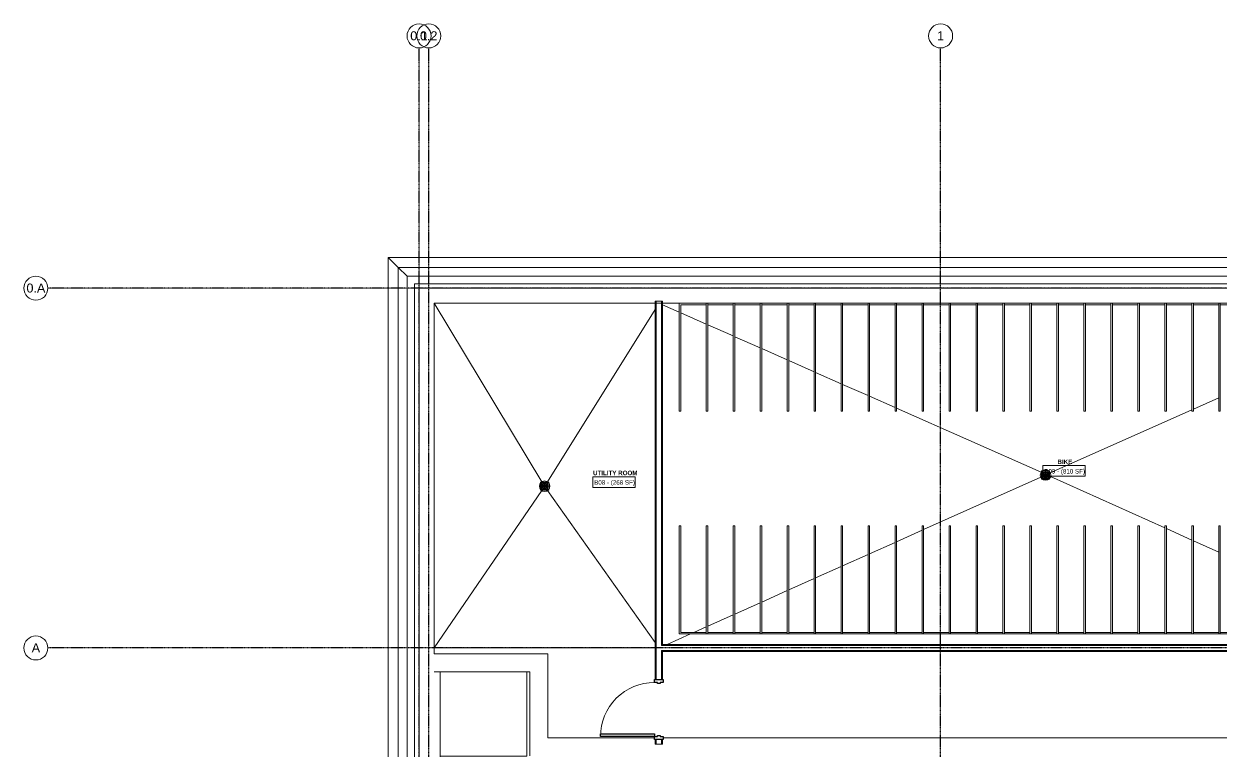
# Model space of a CAD drawing. Header units: inches. Extents: x -4093 to -1777, y 9773 to 12264.
# Drawn here: x -4093 to -3295, y 11779 to 12264 of the extents above; entities that cross this region are included whole.
import ezdxf

# ---------------------------------------------------------------- set-up
doc = ezdxf.new("R2010")
doc.units = ezdxf.units.IN
doc.header["$MEASUREMENT"] = 0
doc.linetypes.add('Grid Line 1_2_', pattern=[0.875, 0.5, -0.125, 0.125, -0.125])
for name, color, linetype, lineweight in [('0-1', 7, 'Continuous', 5), ('0-2', 7, 'Continuous', 9), ('0-3', 8, 'Continuous', 9), ('0-4', 165, 'Continuous', 5), ('A-AREA-IDEN', 2, 'Continuous', 9), ('A-DOOR-1', 10, 'Continuous', 30), ('A-DOOR-2', 7, 'Continuous', 9), ('A-DOOR-FRAM-1', 10, 'Continuous', 30), ('A-FLOR', 192, 'Continuous', 18), ('A-FLOR-1', 7, 'Continuous', 9), ('A-GENM-1', 7, 'Continuous', 9), ('A-WALL-1', 250, 'Continuous', 18), ('I-WALL-1', 7, 'Continuous', 9), ('P-SANR-FIXT', 6, 'Continuous', 9), ('S-FNDN-1', 7, 'Continuous', 9), ('S-FNDN-2', 32, 'Continuous', 9), ('S-GRID-1', 1, 'Grid Line 1_2_', 30), ('S-GRID-IDEN', 1, 'Continuous', 9), ('S-GRID-IDEN-1', 147, 'Continuous', 9)]:
    doc.layers.add(name, color=color, linetype=linetype, lineweight=lineweight)
doc.styles.add('Arial_1', font='arial.ttf', dxfattribs={"height": 6})
doc.styles.add('Century Gothic', font='ufonts.com_century-gothic.ttf', dxfattribs={"height": 3})
doc.styles.add('Century Gothic_B', font='GOTHICB.TTF', dxfattribs={"height": 3})

# ---------------------------------------------------------------- blocks, each defined once
blk = doc.blocks.new('Parking_Stall_Multiple - BIKE-2389479-BACKGROUND - BASEMENT')
at = {"layer": 'A-GENM-1'}
for p, q in [((72, 0), (0, 0)), ((0, 0), (0, -19)), ((72, -1), (72, 0)), ((1, -18), (1, -1)), ((1, -1), (72, -1)), ((72, -18), (0, -18)), ((0, -18), (0, -37)), ((0, -19), (72, -19)), ((72, -18), (1, -18)), ((1, -36), (1, -19)), ((1, -19), (72, -19)), ((72, -19), (72, -18)), ((72, -19), (72, -18)), ((72, -36), (0, -36)), ((0, -36), (0, -55)), ((0, -37), (72, -37)), ((72, -36), (1, -36)), ((1, -54), (1, -37)), ((1, -37), (72, -37)), ((72, -37), (72, -36)), ((72, -37), (72, -36)), ((72, -54), (0, -54)), ((0, -54), (0, -73)), ((0, -55), (72, -55)), ((72, -54), (1, -54)), ((1, -72), (1, -55)), ((1, -55), (72, -55)), ((72, -55), (72, -54)), ((72, -55), (72, -54)), ((72, -72), (0, -72)), ((0, -72), (0, -91)), ((0, -73), (72, -73)), ((72, -72), (1, -72)), ((1, -90), (1, -73)), ((1, -73), (72, -73)), ((72, -73), (72, -72)), ((72, -73), (72, -72)), ((72, -90), (0, -90)), ((0, -90), (0, -109)), ((0, -91), (72, -91)), ((72, -90), (1, -90)), ((1, -108), (1, -91)), ((1, -91), (72, -91)), ((72, -91), (72, -90)), ((72, -91), (72, -90)), ((72, -108), (0, -108)), ((0, -108), (0, -127)), ((0, -109), (72, -109)), ((72, -108), (1, -108)), ((1, -126), (1, -109)), ((1, -109), (72, -109)), ((72, -109), (72, -108)), ((72, -109), (72, -108)), ((72, -126), (0, -126)), ((0, -126), (0, -145)), ((0, -127), (72, -127)), ((72, -126), (1, -126)), ((1, -144), (1, -127)), ((1, -127), (72, -127)), ((72, -127), (72, -126)), ((72, -127), (72, -126)), ((72, -144), (0, -144)), ((0, -144), (0, -163)), ((0, -145), (72, -145)), ((72, -144), (1, -144)), ((1, -162), (1, -145)), ((1, -145), (72, -145)), ((72, -145), (72, -144)), ((72, -145), (72, -144)), ((72, -162), (0, -162)), ((0, -162), (0, -181)), ((0, -163), (72, -163)), ((72, -162), (1, -162)), ((1, -180), (1, -163)), ((1, -163), (72, -163)), ((72, -163), (72, -162)), ((72, -163), (72, -162)), ((72, -180), (0, -180)), ((0, -180), (0, -199)), ((0, -181), (72, -181)), ((72, -180), (1, -180)), ((1, -198), (1, -181)), ((1, -181), (72, -181)), ((72, -181), (72, -180)), ((72, -181), (72, -180)), ((72, -198), (0, -198)), ((0, -198), (0, -217)), ((0, -199), (72, -199)), ((72, -198), (1, -198)), ((1, -216), (1, -199)), ((1, -199), (72, -199)), ((72, -199), (72, -198)), ((72, -199), (72, -198)), ((72, -216), (0, -216)), ((0, -216), (0, -235)), ((0, -217), (72, -217)), ((72, -216), (1, -216)), ((1, -234), (1, -217)), ((1, -217), (72, -217)), ((72, -217), (72, -216)), ((72, -217), (72, -216)), ((72, -234), (0, -234)), ((0, -234), (0, -253)), ((0, -235), (72, -235)), ((72, -234), (1, -234)), ((1, -252), (1, -235)), ((1, -235), (72, -235)), ((72, -235), (72, -234)), ((72, -235), (72, -234)), ((72, -252), (0, -252)), ((0, -252), (0, -271)), ((0, -253), (72, -253)), ((72, -252), (1, -252)), ((1, -270), (1, -253)), ((1, -253), (72, -253)), ((72, -253), (72, -252)), ((72, -253), (72, -252)), ((72, -270), (0, -270)), ((0, -270), (0, -289)), ((0, -271), (72, -271)), ((72, -270), (1, -270)), ((1, -288), (1, -271)), ((1, -271), (72, -271)), ((72, -271), (72, -270)), ((72, -271), (72, -270)), ((72, -288), (0, -288)), ((0, -288), (0, -307)), ((0, -289), (72, -289)), ((72, -288), (1, -288)), ((1, -306), (1, -289)), ((1, -289), (72, -289)), ((72, -289), (72, -288)), ((72, -289), (72, -288)), ((72, -306), (0, -306)), ((0, -306), (0, -325)), ((0, -307), (72, -307)), ((72, -306), (1, -306)), ((1, -324), (1, -307)), ((1, -307), (72, -307)), ((72, -307), (72, -306)), ((72, -307), (72, -306)), ((72, -324), (0, -324)), ((0, -324), (0, -343)), ((0, -325), (72, -325)), ((72, -324), (1, -324)), ((1, -342), (1, -325)), ((1, -325), (72, -325)), ((72, -325), (72, -324)), ((72, -325), (72, -324)), ((72, -342), (0, -342)), ((0, -342), (0, -361)), ((0, -343), (72, -343)), ((72, -342), (1, -342)), ((1, -360), (1, -343)), ((1, -343), (72, -343)), ((72, -343), (72, -342)), ((72, -343), (72, -342)), ((72, -360), (0, -360)), ((0, -360), (0, -379)), ((0, -361), (72, -361)), ((72, -360), (1, -360)), ((1, -378), (1, -361)), ((1, -361), (72, -361)), ((72, -361), (72, -360)), ((72, -361), (72, -360)), ((72, -378), (0, -378)), ((0, -378), (0, -397)), ((0, -379), (72, -379)), ((72, -378), (1, -378)), ((1, -396), (1, -379)), ((1, -379), (72, -379)), ((72, -379), (72, -378)), ((72, -379), (72, -378)), ((72, -396), (0, -396)), ((0, -396), (0, -415)), ((0, -397), (72, -397)), ((72, -396), (1, -396)), ((1, -414), (1, -397)), ((1, -397), (72, -397)), ((72, -397), (72, -396)), ((72, -397), (72, -396)), ((72, -414), (0, -414)), ((0, -414), (0, -433)), ((72, -414), (1, -414)), ((72, -415), (72, -414)), ((72, -415), (72, -414)), ((0, -415), (72, -415)), ((1, -432), (1, -415)), ((1, -415), (72, -415)), ((72, -432), (0, -432)), ((0, -432), (0, -451)), ((0, -433), (72, -433)), ((72, -432), (1, -432)), ((1, -450), (1, -433)), ((1, -433), (72, -433)), ((72, -433), (72, -432)), ((72, -433), (72, -432)), ((72, -450), (0, -450)), ((0, -450), (0, -469)), ((0, -451), (72, -451)), ((72, -450), (1, -450)), ((1, -468), (1, -451)), ((1, -451), (72, -451)), ((72, -451), (72, -450)), ((72, -451), (72, -450)), ((72, -468), (0, -468)), ((0, -468), (0, -487)), ((0, -469), (72, -469)), ((72, -468), (1, -468)), ((1, -486), (1, -469)), ((1, -469), (72, -469)), ((72, -469), (72, -468)), ((72, -469), (72, -468)), ((72, -486), (1, -486)), ((72, -487), (72, -486)), ((0, -487), (72, -487))]:
    blk.add_line(p, q, dxfattribs=at)
blk = doc.blocks.new('HOLLOW METAL - HM - METAL LEAF - 3-0 x 7-0-2191987-BACKGROUND - BASEMENT')
at = {"layer": 'A-DOOR-1'}
for p, q in [((16.25, -3.1875), (18, -3.1875)), ((16.25, -39.1875), (16.25, -3.1875)), ((18, -3.1875), (18, -39.1875)), ((18, -39.1875), (16.25, -39.1875))]:
    blk.add_line(p, q, dxfattribs=at)
at = {"layer": 'A-DOOR-2'}
blk.add_arc((18, -3.1875), 36, 180, 270, dxfattribs=at)
at = {"layer": 'A-DOOR-FRAM-1'}
for p, q in [((-20, 2.5625), (-18, 2.5625)), ((-20, -3.1875), (-20, 2.5625)), ((-18, 2.5625), (-18, 0.625)), ((-18, 0.625), (-17.375, 0.625)), ((-17.375, 0.625), (-17.375, -1.25)), ((17.375, 0.625), (18, 0.625)), ((17.375, -1.25), (17.375, 0.625)), ((18, 2.5625), (20, 2.5625)), ((18, 0.625), (18, 2.5625)), ((20, 2.5625), (20, -3.1875)), ((-18, -3.1875), (-20, -3.1875)), ((-18, -1.25), (-18, -3.1875)), ((-17.375, -1.25), (-18, -1.25)), ((18, -1.25), (17.375, -1.25)), ((18, -3.1875), (18, -1.25)), ((20, -3.1875), (18, -3.1875))]:
    blk.add_line(p, q, dxfattribs=at)
blk = doc.blocks.new('Parking_Stall_Multiple - BIKE-2389077-BACKGROUND - BASEMENT')
at = {"layer": 'A-GENM-1'}
for p, q in [((72, 487), (0, 487)), ((72, 486), (72, 487)), ((1, 469), (1, 486)), ((1, 486), (72, 486)), ((72, 469), (0, 469)), ((0, 468), (72, 468)), ((72, 469), (1, 469)), ((1, 451), (1, 468)), ((1, 468), (72, 468)), ((72, 468), (72, 469)), ((72, 468), (72, 469)), ((72, 451), (0, 451)), ((0, 450), (72, 450)), ((72, 451), (1, 451)), ((1, 433), (1, 450)), ((1, 450), (72, 450)), ((72, 450), (72, 451)), ((72, 450), (72, 451)), ((72, 433), (0, 433)), ((0, 432), (72, 432)), ((72, 433), (1, 433)), ((1, 415), (1, 432)), ((1, 432), (72, 432)), ((72, 432), (72, 433)), ((72, 432), (72, 433)), ((72, 415), (0, 415)), ((72, 415), (1, 415)), ((72, 414), (72, 415)), ((72, 414), (72, 415)), ((0, 414), (72, 414)), ((1, 397), (1, 414)), ((1, 414), (72, 414)), ((72, 397), (0, 397)), ((0, 396), (72, 396)), ((72, 397), (1, 397)), ((1, 379), (1, 396)), ((1, 396), (72, 396)), ((72, 396), (72, 397)), ((72, 396), (72, 397)), ((72, 379), (0, 379)), ((0, 378), (72, 378)), ((72, 379), (1, 379)), ((1, 361), (1, 378)), ((1, 378), (72, 378)), ((72, 378), (72, 379)), ((72, 378), (72, 379)), ((72, 361), (0, 361)), ((0, 360), (72, 360)), ((72, 361), (1, 361)), ((1, 343), (1, 360)), ((1, 360), (72, 360)), ((72, 360), (72, 361)), ((72, 360), (72, 361)), ((72, 343), (0, 343)), ((0, 342), (72, 342)), ((72, 343), (1, 343)), ((1, 325), (1, 342)), ((1, 342), (72, 342)), ((72, 342), (72, 343)), ((72, 342), (72, 343)), ((72, 325), (0, 325)), ((0, 324), (72, 324)), ((72, 325), (1, 325)), ((1, 307), (1, 324)), ((1, 324), (72, 324)), ((72, 324), (72, 325)), ((72, 324), (72, 325)), ((72, 307), (0, 307)), ((0, 306), (72, 306)), ((72, 307), (1, 307)), ((1, 289), (1, 306)), ((1, 306), (72, 306)), ((72, 306), (72, 307)), ((72, 306), (72, 307)), ((72, 289), (0, 289)), ((0, 288), (72, 288)), ((72, 289), (1, 289)), ((1, 271), (1, 288)), ((1, 288), (72, 288)), ((72, 288), (72, 289)), ((72, 288), (72, 289)), ((72, 271), (0, 271)), ((0, 270), (72, 270)), ((72, 271), (1, 271)), ((1, 253), (1, 270)), ((1, 270), (72, 270)), ((72, 270), (72, 271)), ((72, 270), (72, 271)), ((72, 253), (0, 253)), ((0, 252), (72, 252)), ((72, 253), (1, 253)), ((1, 235), (1, 252)), ((1, 252), (72, 252)), ((72, 252), (72, 253)), ((72, 252), (72, 253)), ((72, 235), (0, 235)), ((0, 234), (72, 234)), ((72, 235), (1, 235)), ((1, 217), (1, 234)), ((1, 234), (72, 234)), ((72, 234), (72, 235)), ((72, 234), (72, 235)), ((72, 217), (0, 217)), ((0, 216), (72, 216)), ((72, 217), (1, 217)), ((1, 199), (1, 216)), ((1, 216), (72, 216)), ((72, 216), (72, 217)), ((72, 216), (72, 217)), ((72, 199), (0, 199)), ((0, 198), (72, 198)), ((72, 199), (1, 199)), ((1, 181), (1, 198)), ((1, 198), (72, 198)), ((72, 198), (72, 199)), ((72, 198), (72, 199)), ((72, 181), (0, 181)), ((0, 180), (72, 180)), ((72, 181), (1, 181)), ((1, 163), (1, 180)), ((1, 180), (72, 180)), ((72, 180), (72, 181)), ((72, 180), (72, 181)), ((72, 163), (0, 163)), ((0, 162), (72, 162)), ((72, 163), (1, 163)), ((1, 145), (1, 162)), ((1, 162), (72, 162)), ((72, 162), (72, 163)), ((72, 162), (72, 163)), ((72, 145), (0, 145)), ((0, 144), (72, 144)), ((72, 145), (1, 145)), ((1, 127), (1, 144)), ((1, 144), (72, 144)), ((72, 144), (72, 145)), ((72, 144), (72, 145)), ((72, 127), (0, 127)), ((0, 126), (72, 126)), ((72, 127), (1, 127)), ((1, 109), (1, 126)), ((1, 126), (72, 126)), ((72, 126), (72, 127)), ((72, 126), (72, 127)), ((72, 109), (0, 109)), ((0, 108), (72, 108)), ((72, 109), (1, 109)), ((1, 91), (1, 108)), ((1, 108), (72, 108)), ((72, 108), (72, 109)), ((72, 108), (72, 109)), ((72, 91), (0, 91)), ((0, 90), (72, 90)), ((72, 91), (1, 91)), ((1, 73), (1, 90)), ((1, 90), (72, 90)), ((72, 90), (72, 91)), ((72, 90), (72, 91)), ((72, 73), (0, 73)), ((0, 72), (72, 72)), ((72, 73), (1, 73)), ((1, 55), (1, 72)), ((1, 72), (72, 72)), ((72, 72), (72, 73)), ((72, 72), (72, 73)), ((72, 55), (0, 55)), ((0, 54), (72, 54)), ((72, 55), (1, 55)), ((1, 37), (1, 54)), ((1, 54), (72, 54)), ((72, 54), (72, 55)), ((72, 54), (72, 55)), ((72, 37), (0, 37)), ((0, 36), (72, 36)), ((72, 37), (1, 37)), ((1, 19), (1, 36)), ((1, 36), (72, 36)), ((72, 36), (72, 37)), ((72, 36), (72, 37)), ((72, 19), (0, 19)), ((0, 18), (72, 18)), ((72, 19), (1, 19)), ((1, 1), (1, 18)), ((1, 18), (72, 18)), ((72, 18), (72, 19)), ((72, 18), (72, 19)), ((72, 1), (1, 1)), ((72, 0), (72, 1)), ((0, 0), (72, 0))]:
    blk.add_line(p, q, dxfattribs=at)
blk = doc.blocks.new('CTR - 1st Phase - Common Walls_rvt-1-BACKGROUND - BASEMENT')
at = {"layer": 'A-WALL-1'}
for p, q in [((-3671.14, 11826.18), (-3671.14, 12078.59)), ((-3667.51, 11848.94), (-3667.51, 12078.59)), ((-3666.89, 11848.94), (-3667.51, 11848.94)), ((-3666.89, 11845.44), (-3667.51, 11845.44)), ((-3667.51, 11826.18), (-3667.51, 11845.44)), ((-3666.89, 11849.56), (-3666.89, 11848.94)), ((-3082.95, 11848.94), (-3666.89, 11848.94)), ((-3082.95, 11845.44), (-3666.89, 11845.44)), ((-3666.89, 11845.44), (-3666.89, 11844.81)), ((-3671.14, 11782.99), (-3671.14, 11786.18)), ((-3667.51, 11782.99), (-3667.51, 11786.18))]:
    blk.add_line(p, q, dxfattribs=at)
at = {"layer": 'I-WALL-1'}
for p, q in [((-3671.76, 12078.59), (-3671.76, 11826.18)), ((-3666.89, 12078.59), (-3671.76, 12078.59)), ((-3666.89, 11849.56), (-3666.89, 12078.59)), ((-3082.95, 11849.56), (-3666.89, 11849.56)), ((-3666.89, 11844.81), (-3082.95, 11844.81)), ((-3666.89, 11826.18), (-3666.89, 11844.81)), ((-3671.76, 11786.18), (-3671.76, 11782.99)), ((-3671.76, 11782.99), (-3666.89, 11782.99)), ((-3666.89, 11782.99), (-3666.89, 11786.18))]:
    blk.add_line(p, q, dxfattribs=at)
at = {"layer": '0-2'}
for name, p, rotation in [('Parking_Stall_Multiple - BIKE-2389077-BACKGROUND - BASEMENT', (-3655.71, 12077.19), 269.9999999999967), ('Parking_Stall_Multiple - BIKE-2389479-BACKGROUND - BASEMENT', (-3655.71, 11856.59), 90.0000000000033), ('HOLLOW METAL - HM - METAL LEAF - 3-0 x 7-0-2191987-BACKGROUND - BASEMENT', (-3669.07, 11806.18), 270)]:
    blk.add_blockref(name, p, dxfattribs=dict(at, rotation=rotation))
blk = doc.blocks.new('Floors 2 - Floors 1-1909747-BACKGROUND - BASEMENT')
at = {"layer": 'A-FLOR-1'}
for p, q in [((-3757.32, 11831.19), (-3815.32, 11831.19)), ((-3815.32, 11831.19), (-3815.32, 11774.99)), ((-3757.32, 11775.19), (-3757.32, 11831.19)), ((-3815.32, 11774.99), (-3757.32, 11774.99)), ((-3757.32, 11774.99), (-3757.32, 11775.19))]:
    blk.add_line(p, q, dxfattribs=at)
blk = doc.blocks.new('Grid - Grid Head - Circle-1738874-BACKGROUND - BASEMENT')
at = {"layer": 'S-GRID-IDEN-1'}
for start, end in [(360, 180), (180, 360)]:
    blk.add_arc((0, 0), 0.25, start, end, dxfattribs=at)
blk = doc.blocks.new('CTR - 1st Phase - Structure_rvt-1-BACKGROUND - BASEMENT')
at = {"layer": 'S-FNDN-1'}
for p, q in [((-1953.32, 12087.19), (-3829.32, 12087.19)), ((-3829.32, 12087.19), (-3829.32, 12077.19)), ((-3829.32, 12077.19), (-3829.32, 11831.19)), ((-3819.32, 12077.19), (-1953.32, 12077.19)), ((-3819.32, 11843.19), (-3819.32, 12077.19)), ((-3743.32, 11843.19), (-3819.32, 11843.19)), ((-3743.32, 11831.19), (-3743.32, 11843.19)), ((-3829.32, 11831.19), (-3829.32, 11556.19)), ((-3815.32, 11831.19), (-3819.32, 11831.19)), ((-3819.32, 11831.19), (-3755.32, 11831.19)), ((-3815.32, 11556.19), (-3815.32, 11831.19)), ((-3755.32, 11831.19), (-3755.32, 11787.19)), ((-3743.32, 11787.19), (-3743.32, 11831.19)), ((-3755.32, 11787.19), (-3755.32, 11775.19)), ((-3672.26, 11787.19), (-3743.32, 11787.19)), ((-3154.32, 11787.19), (-3666.51, 11787.19))]:
    blk.add_line(p, q, dxfattribs=at)
at = {"layer": 'S-GRID-1'}
for p, q in [((-3829.32, 9772.61), (-3829.32, 12247.5)), ((-3822.82, 9772.61), (-3822.82, 12247.5)), ((-3481.32, 9772.61), (-3481.32, 12247.5)), ((-1777.25, 12087.19), (-4076.95, 12087.19)), ((-1777.25, 11847.19), (-4076.95, 11847.19))]:
    blk.add_line(p, q, dxfattribs=at)
at = {"layer": '0-3'}
blk.add_blockref('Floors 2 - Floors 1-1909747-BACKGROUND - BASEMENT', (0, 0), dxfattribs=at)
at = {"layer": '0-4', "xscale": 31.99999999999999, "yscale": 31.99999999999999, "zscale": 31.99999999999999}
for p in [(-3829.32, 12255.5), (-3822.82, 12255.5), (-3481.32, 12255.5)]:
    blk.add_blockref('Grid - Grid Head - Circle-1738874-BACKGROUND - BASEMENT', p, dxfattribs=at)
at = {"layer": '0-4', "xscale": 31.99999999999999, "yscale": 31.99999999999999, "zscale": 31.99999999999999, "rotation": 89.99999999999987}
for p in [(-4084.95, 12087.19), (-4084.95, 11847.19)]:
    blk.add_blockref('Grid - Grid Head - Circle-1738874-BACKGROUND - BASEMENT', p, dxfattribs=at)
at = {"layer": 'S-GRID-IDEN', "char_height": 6, "attachment_point": 1, "style": 'Arial_1'}
for s, insert, width in [('0.1', (-3835.2, 12258.6), 14.14), ('0.2', (-3828.7, 12258.6), 14.14), ('1', (-3483.7, 12258.6), 5.656), ('0.A', (-4091.25, 12090.32), 15.251), ('A', (-4087.75, 11850.32), 6.767)]:
    blk.add_mtext(s, dxfattribs=dict(at, insert=insert, width=width))
blk = doc.blocks.new('Basic Wall _ 3_ XPS - ___-2578961-BACKGROUND - BASEMENT')
at = {"layer": 'S-FNDN-2'}
for p, q in [((-3849.82, 12107.69), (-3843.24, 12101.1)), ((-3849.82, 11445.99), (-3849.82, 12107.69)), ((-3843.24, 12101.1), (-3837.27, 12095.13)), ((-3843.24, 11445.99), (-3843.24, 12101.1)), ((-3837.27, 11445.99), (-3837.27, 12095.13))]:
    blk.add_line(p, q, dxfattribs=at)
blk = doc.blocks.new('Basic Wall _ 3_ XPS - ___-2578962-BACKGROUND - BASEMENT')
at = {"layer": 'S-FNDN-2'}
for p, q in [((-3843.24, 12101.1), (-3849.82, 12107.69)), ((-3849.82, 12107.69), (-3155.32, 12107.69)), ((-3837.27, 12095.13), (-3843.24, 12101.1)), ((-3843.24, 12101.1), (-3144.32, 12101.1)), ((-3837.27, 12095.13), (-3144.32, 12095.13))]:
    blk.add_line(p, q, dxfattribs=at)
blk = doc.blocks.new('Drain-Floor-WATTS-Square-Stainless_Steel_Strainer-Type_FD-1200-M - 2_ Outlet with 5_ Strainer-2528673-BACKGROUND - BASEMENT')
at = {"layer": 'P-SANR-FIXT'}
for p, q in [((-2.707, -2.707), (-2.707, 2.707)), ((-2.707, 2.707), (2.707, 2.707)), ((-2.03025, -2.03025), (-2.03025, 2.03025)), ((-2.03025, 2.03025), (2.03025, 2.03025)), ((-1.3535, -1.3535), (-1.3535, 1.3535)), ((-1.3535, 1.3535), (1.3535, 1.3535)), ((-0.67675, -0.67675), (-0.67675, 0.67675)), ((-0.67675, 0.67675), (0.67675, 0.67675)), ((0, 2.707), (0, -2.707)), ((0.67675, 0.67675), (0.67675, -0.67675)), ((1.3535, 1.3535), (1.3535, -1.3535)), ((2.03025, 2.03025), (2.03025, -2.03025)), ((2.707, 2.707), (2.707, -2.707)), ((-2.707, 0), (2.707, 0)), ((2.707, -2.707), (-2.707, -2.707)), ((2.03025, -2.03025), (-2.03025, -2.03025)), ((1.3535, -1.3535), (-1.3535, -1.3535)), ((0.67675, -0.67675), (-0.67675, -0.67675))]:
    blk.add_line(p, q, dxfattribs=at)
for start, end in [(360, 180), (180, 360)]:
    blk.add_arc((0, 0), 3.5, start, end, dxfattribs=at)

msp = doc.modelspace()

# ---------------------------------------------------------------- linework, layer by layer
at = {"layer": 'A-AREA-IDEN', "flags": 128}
for points in [[(-3413.16, 11968.89), (-3384.91, 11968.89), (-3384.91, 11961.72), (-3413.16, 11961.72)], [(-3713.47, 11961.46), (-3685.22, 11961.46), (-3685.22, 11954.29), (-3713.47, 11954.29)]]:
    msp.add_lwpolyline(points, close=True, dxfattribs=at)
at = {"layer": 'A-FLOR'}
for p, q in [((-3747.35, 11958.08), (-3819.32, 12077.19)), ((-3655.71, 12071.23), (-3666.89, 12076.17)), ((-3743.69, 11958.05), (-3671.76, 12073.08)), ((-3637.71, 12063.27), (-3654.71, 12070.79)), ((-3619.71, 12055.32), (-3636.71, 12062.83)), ((-3601.71, 12047.36), (-3618.71, 12054.87)), ((-3583.71, 12039.4), (-3600.71, 12046.92)), ((-3565.71, 12031.45), (-3582.71, 12038.96)), ((-3547.71, 12023.49), (-3564.71, 12031.01)), ((-3529.71, 12015.54), (-3546.71, 12023.05)), ((-3511.71, 12007.58), (-3528.71, 12015.09)), ((-3295.71, 12014.13), (-3312.71, 12006.55)), ((-3414.23, 11964.49), (-3510.71, 12007.14)), ((-3313.71, 12006.1), (-3408.18, 11963.97)), ((-3492.71, 11926.15), (-3414.51, 11961.14)), ((-3407.96, 11961.69), (-3331.71, 11927.27)), ((-3819.32, 11847.19), (-3747.5, 11952.22)), ((-3671.76, 11850.82), (-3743.54, 11952.25)), ((-3510.71, 11918.1), (-3493.71, 11925.71)), ((-3330.71, 11926.82), (-3313.71, 11919.14)), ((-3528.71, 11910.05), (-3511.71, 11917.65)), ((-3312.71, 11918.69), (-3295.71, 11911.02)), ((-3546.71, 11901.99), (-3529.71, 11909.6)), ((-3564.71, 11893.94), (-3547.71, 11901.54)), ((-3582.71, 11885.88), (-3565.71, 11893.49)), ((-3600.71, 11877.83), (-3583.71, 11885.44)), ((-3618.71, 11869.78), (-3601.71, 11877.38)), ((-3636.71, 11861.72), (-3619.71, 11869.33)), ((-3645.95, 11857.59), (-3637.71, 11861.28)), ((-3663.88, 11849.56), (-3648.18, 11856.59)), ((-3671.76, 11847.19), (-3819.32, 11847.19))]:
    msp.add_line(p, q, dxfattribs=at)
at = {"layer": 'S-FNDN-2'}
for p, q in [((-3832.32, 12090.19), (-3832.32, 9891.19)), ((-1940.32, 12090.19), (-3832.32, 12090.19)), ((-3829.32, 9891.19), (-3829.32, 12087.19)), ((-3829.32, 12087.19), (-1943.32, 12087.19))]:
    msp.add_line(p, q, dxfattribs=at)

# ---------------------------------------------------------------- block references
at = {"layer": '0-1'}
for name in ['CTR - 1st Phase - Structure_rvt-1-BACKGROUND - BASEMENT', 'CTR - 1st Phase - Common Walls_rvt-1-BACKGROUND - BASEMENT']:
    msp.add_blockref(name, (0, 0), dxfattribs=at)
at = {"layer": 'P-SANR-FIXT'}
for p in [(-3411.35, 11962.56), (-3745.54, 11955.09)]:
    msp.add_blockref('Drain-Floor-WATTS-Square-Stainless_Steel_Strainer-Type_FD-1200-M - 2_ Outlet with 5_ Strainer-2528673-BACKGROUND - BASEMENT', p, dxfattribs=at)
at = {"layer": 'S-FNDN-2'}
for name in ['Basic Wall _ 3_ XPS - ___-2578961-BACKGROUND - BASEMENT', 'Basic Wall _ 3_ XPS - ___-2578962-BACKGROUND - BASEMENT']:
    msp.add_blockref(name, (0, 0), dxfattribs=at)

# ---------------------------------------------------------------- texts
at = {"layer": 'A-AREA-IDEN', "char_height": 3, "attachment_point": 1}
for s, insert, width, style in [('BIKE', (-3403.37, 11972.88), 10.403, 'Century Gothic_B'), ('UTILITY ROOM', (-3713.26, 11965.45), 33.633, 'Century Gothic_B'), ('B09 - (810 SF)', (-3412.16, 11966.56), 31.714, 'Century Gothic'), ('B08 - (268 SF)', (-3712.47, 11959.13), 31.714, 'Century Gothic')]:
    msp.add_mtext(s, dxfattribs=dict(at, insert=insert, width=width, style=style))

doc.saveas('drawing.dxf')
